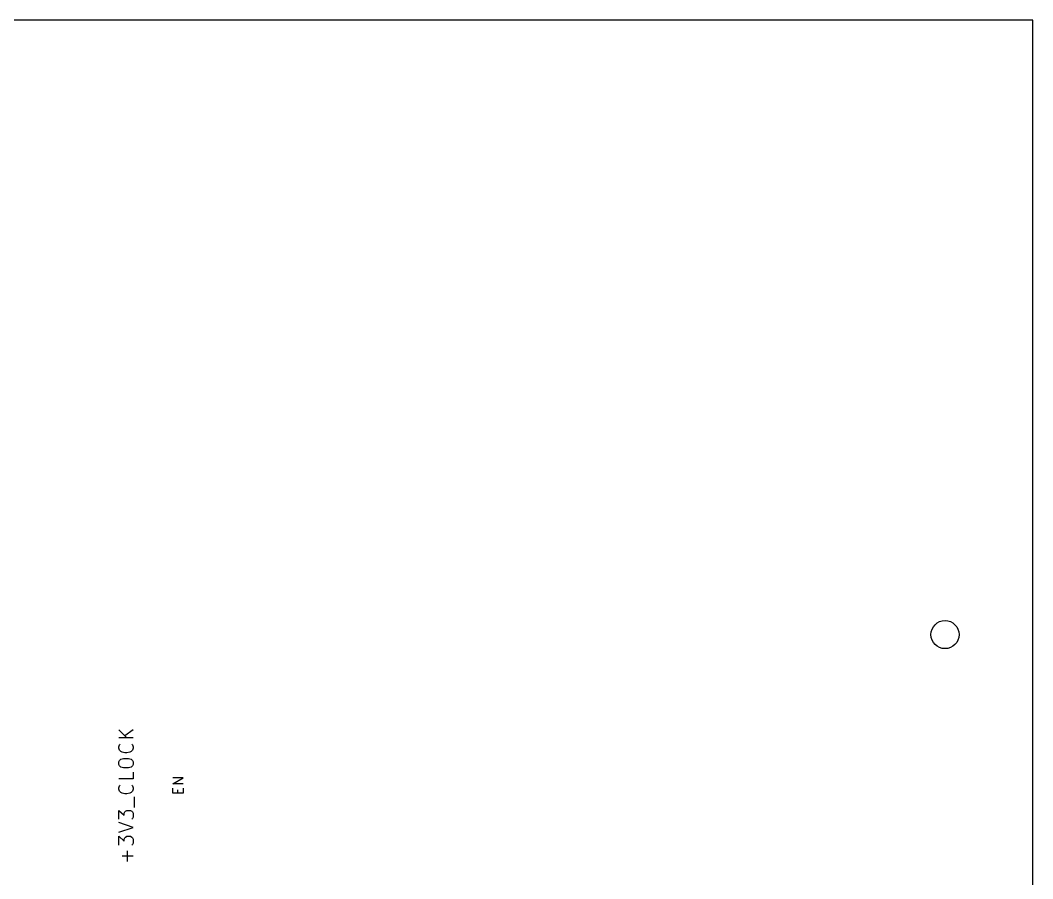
# Model space of a CAD drawing. Header units: millimetres. Extents: x 0 to 280, y 0 to 300.
# Drawn here: x 164.6 to 280, y 202.2 to 300 of the extents above; entities that cross this region are included whole.
import ezdxf

# ---------------------------------------------------------------- set-up
doc = ezdxf.new("R2010")
doc.units = ezdxf.units.MM
for name, color, linetype, true_color in [('Edge.Cuts', 254, 'CONTINUOUS', 0xd0d2cd), ('F.Fab', 9, 'CONTINUOUS', 0xafafaf), ('F.Silkscreen', 41, 'CONTINUOUS', 0xf2eda1)]:
    doc.layers.add(name, color=color, linetype=linetype, true_color=true_color)

msp = doc.modelspace()

# ---------------------------------------------------------------- linework, layer by layer
at = {"layer": 'Edge.Cuts', "linetype": 'CONTINUOUS'}
for p, q in [((280, 300), (0, 300)), ((280, 0), (280, 300))]:
    msp.add_line(p, q, dxfattribs=at)
at = {"layer": 'Edge.Cuts'}
msp.add_circle((270, 230), 1.599999, dxfattribs=at)
at = {"layer": 'F.Fab', "linetype": 'CONTINUOUS'}
for p, q in [((175.806657, 219.166458), (176.741377, 218.231738)), ((177.442417, 218.231738), (175.806657, 218.231738)), ((177.442417, 219.166458), (176.507697, 218.465418)), ((175.806657, 217.219125), (175.88455, 217.452805)), ((175.806657, 217.063338), (175.806657, 217.219125)), ((175.88455, 216.829658), (175.806657, 217.063338)), ((175.88455, 217.452805), (175.962444, 217.530698)), ((177.28663, 217.530698), (177.364524, 217.452805)), ((177.364524, 217.452805), (177.442417, 217.219125)), ((177.442417, 217.063338), (177.364524, 216.829658)), ((177.442417, 217.219125), (177.442417, 217.063338)), ((176.040337, 216.673872), (175.88455, 216.829658)), ((176.196124, 216.595978), (176.040337, 216.673872)), ((176.040337, 215.817045), (176.35191, 215.894939)), ((176.507697, 216.518085), (176.196124, 216.595978)), ((176.35191, 215.894939), (176.897164, 215.894939)), ((176.741377, 216.518085), (176.507697, 216.518085)), ((177.05295, 216.595978), (176.741377, 216.518085)), ((176.897164, 215.894939), (177.208737, 215.817045)), ((177.208737, 216.673872), (177.05295, 216.595978)), ((177.364524, 216.829658), (177.208737, 216.673872)), ((175.806657, 215.505472), (175.88455, 215.661259)), ((175.806657, 215.193899), (175.806657, 215.505472)), ((175.88455, 215.038112), (175.806657, 215.193899)), ((175.88455, 215.661259), (176.040337, 215.817045)), ((176.040337, 214.882325), (175.88455, 215.038112)), ((176.35191, 214.804432), (176.040337, 214.882325)), ((176.897164, 214.804432), (176.35191, 214.804432)), ((177.208737, 214.882325), (176.897164, 214.804432)), ((177.208737, 215.817045), (177.364524, 215.661259)), ((177.364524, 215.038112), (177.208737, 214.882325)), ((177.364524, 215.661259), (177.442417, 215.505472)), ((177.442417, 215.193899), (177.364524, 215.038112)), ((177.442417, 215.505472), (177.442417, 215.193899)), ((177.442417, 213.558138), (175.806657, 213.558138)), ((177.442417, 214.337072), (177.442417, 213.558138)), ((181.951544, 213.013388), (183.147544, 213.696817)), ((183.147544, 213.696817), (181.951544, 213.696817)), ((175.806657, 212.545525), (175.88455, 212.779205)), ((175.806657, 212.389738), (175.806657, 212.545525)), ((175.88455, 212.156058), (175.806657, 212.389738)), ((175.88455, 212.779205), (175.962444, 212.857098)), ((177.28663, 212.857098), (177.364524, 212.779205)), ((177.364524, 212.779205), (177.442417, 212.545525)), ((177.442417, 212.389738), (177.364524, 212.156058)), ((177.442417, 212.545525), (177.442417, 212.389738)), ((183.147544, 213.013388), (181.951544, 213.013388)), ((181.951544, 211.931293), (181.951544, 212.500817)), ((183.147544, 212.500817), (183.147544, 211.931293)), ((176.040337, 212.000272), (175.88455, 212.156058)), ((176.196124, 211.922378), (176.040337, 212.000272)), ((176.507697, 211.844485), (176.196124, 211.922378)), ((176.741377, 211.844485), (176.507697, 211.844485)), ((177.05295, 211.922378), (176.741377, 211.844485)), ((177.208737, 212.000272), (177.05295, 211.922378)), ((177.364524, 212.156058), (177.208737, 212.000272)), ((177.598204, 210.286619), (177.598204, 211.532912)), ((183.147544, 211.931293), (181.951544, 211.931293)), ((182.521068, 211.931293), (182.521068, 212.32996)), ((175.806657, 208.962432), (175.806657, 209.975045)), ((175.806657, 209.975045), (176.429804, 209.429792)), ((176.429804, 209.663472), (176.507697, 209.819258)), ((176.429804, 209.429792), (176.429804, 209.663472)), ((176.507697, 209.819258), (176.58559, 209.897152)), ((176.58559, 209.897152), (176.741377, 209.975045)), ((176.741377, 209.975045), (177.130844, 209.975045)), ((177.130844, 209.975045), (177.28663, 209.897152)), ((177.28663, 209.897152), (177.364524, 209.819258)), ((177.364524, 209.040325), (177.28663, 208.962432)), ((177.364524, 209.819258), (177.442417, 209.663472)), ((177.442417, 209.196112), (177.364524, 209.040325)), ((177.442417, 209.663472), (177.442417, 209.196112)), ((177.442417, 208.027712), (175.806657, 208.572965)), ((175.806657, 207.482458), (177.442417, 208.027712)), ((175.806657, 206.002485), (175.806657, 207.015098)), ((175.806657, 207.015098), (176.429804, 206.469845)), ((176.429804, 206.703525), (176.507697, 206.859311)), ((176.429804, 206.469845), (176.429804, 206.703525)), ((176.507697, 206.859311), (176.58559, 206.937205)), ((176.58559, 206.937205), (176.741377, 207.015098)), ((176.741377, 207.015098), (177.130844, 207.015098)), ((177.130844, 207.015098), (177.28663, 206.937205)), ((177.28663, 206.937205), (177.364524, 206.859311)), ((177.364524, 206.859311), (177.442417, 206.703525)), ((177.442417, 206.703525), (177.442417, 206.236165)), ((177.364524, 206.080378), (177.28663, 206.002485)), ((177.442417, 206.236165), (177.364524, 206.080378)), ((177.442417, 204.756191), (176.196124, 204.756191)), ((176.81927, 204.133044), (176.81927, 205.379338))]:
    msp.add_line(p, q, dxfattribs=at)
at = {"layer": 'F.Fab'}
msp.add_circle((270, 230), 1.599999, dxfattribs=at)
at = {"layer": 'F.Silkscreen'}
msp.add_circle((270, 230), 1.599999, dxfattribs=at)

doc.saveas('drawing.dxf')
